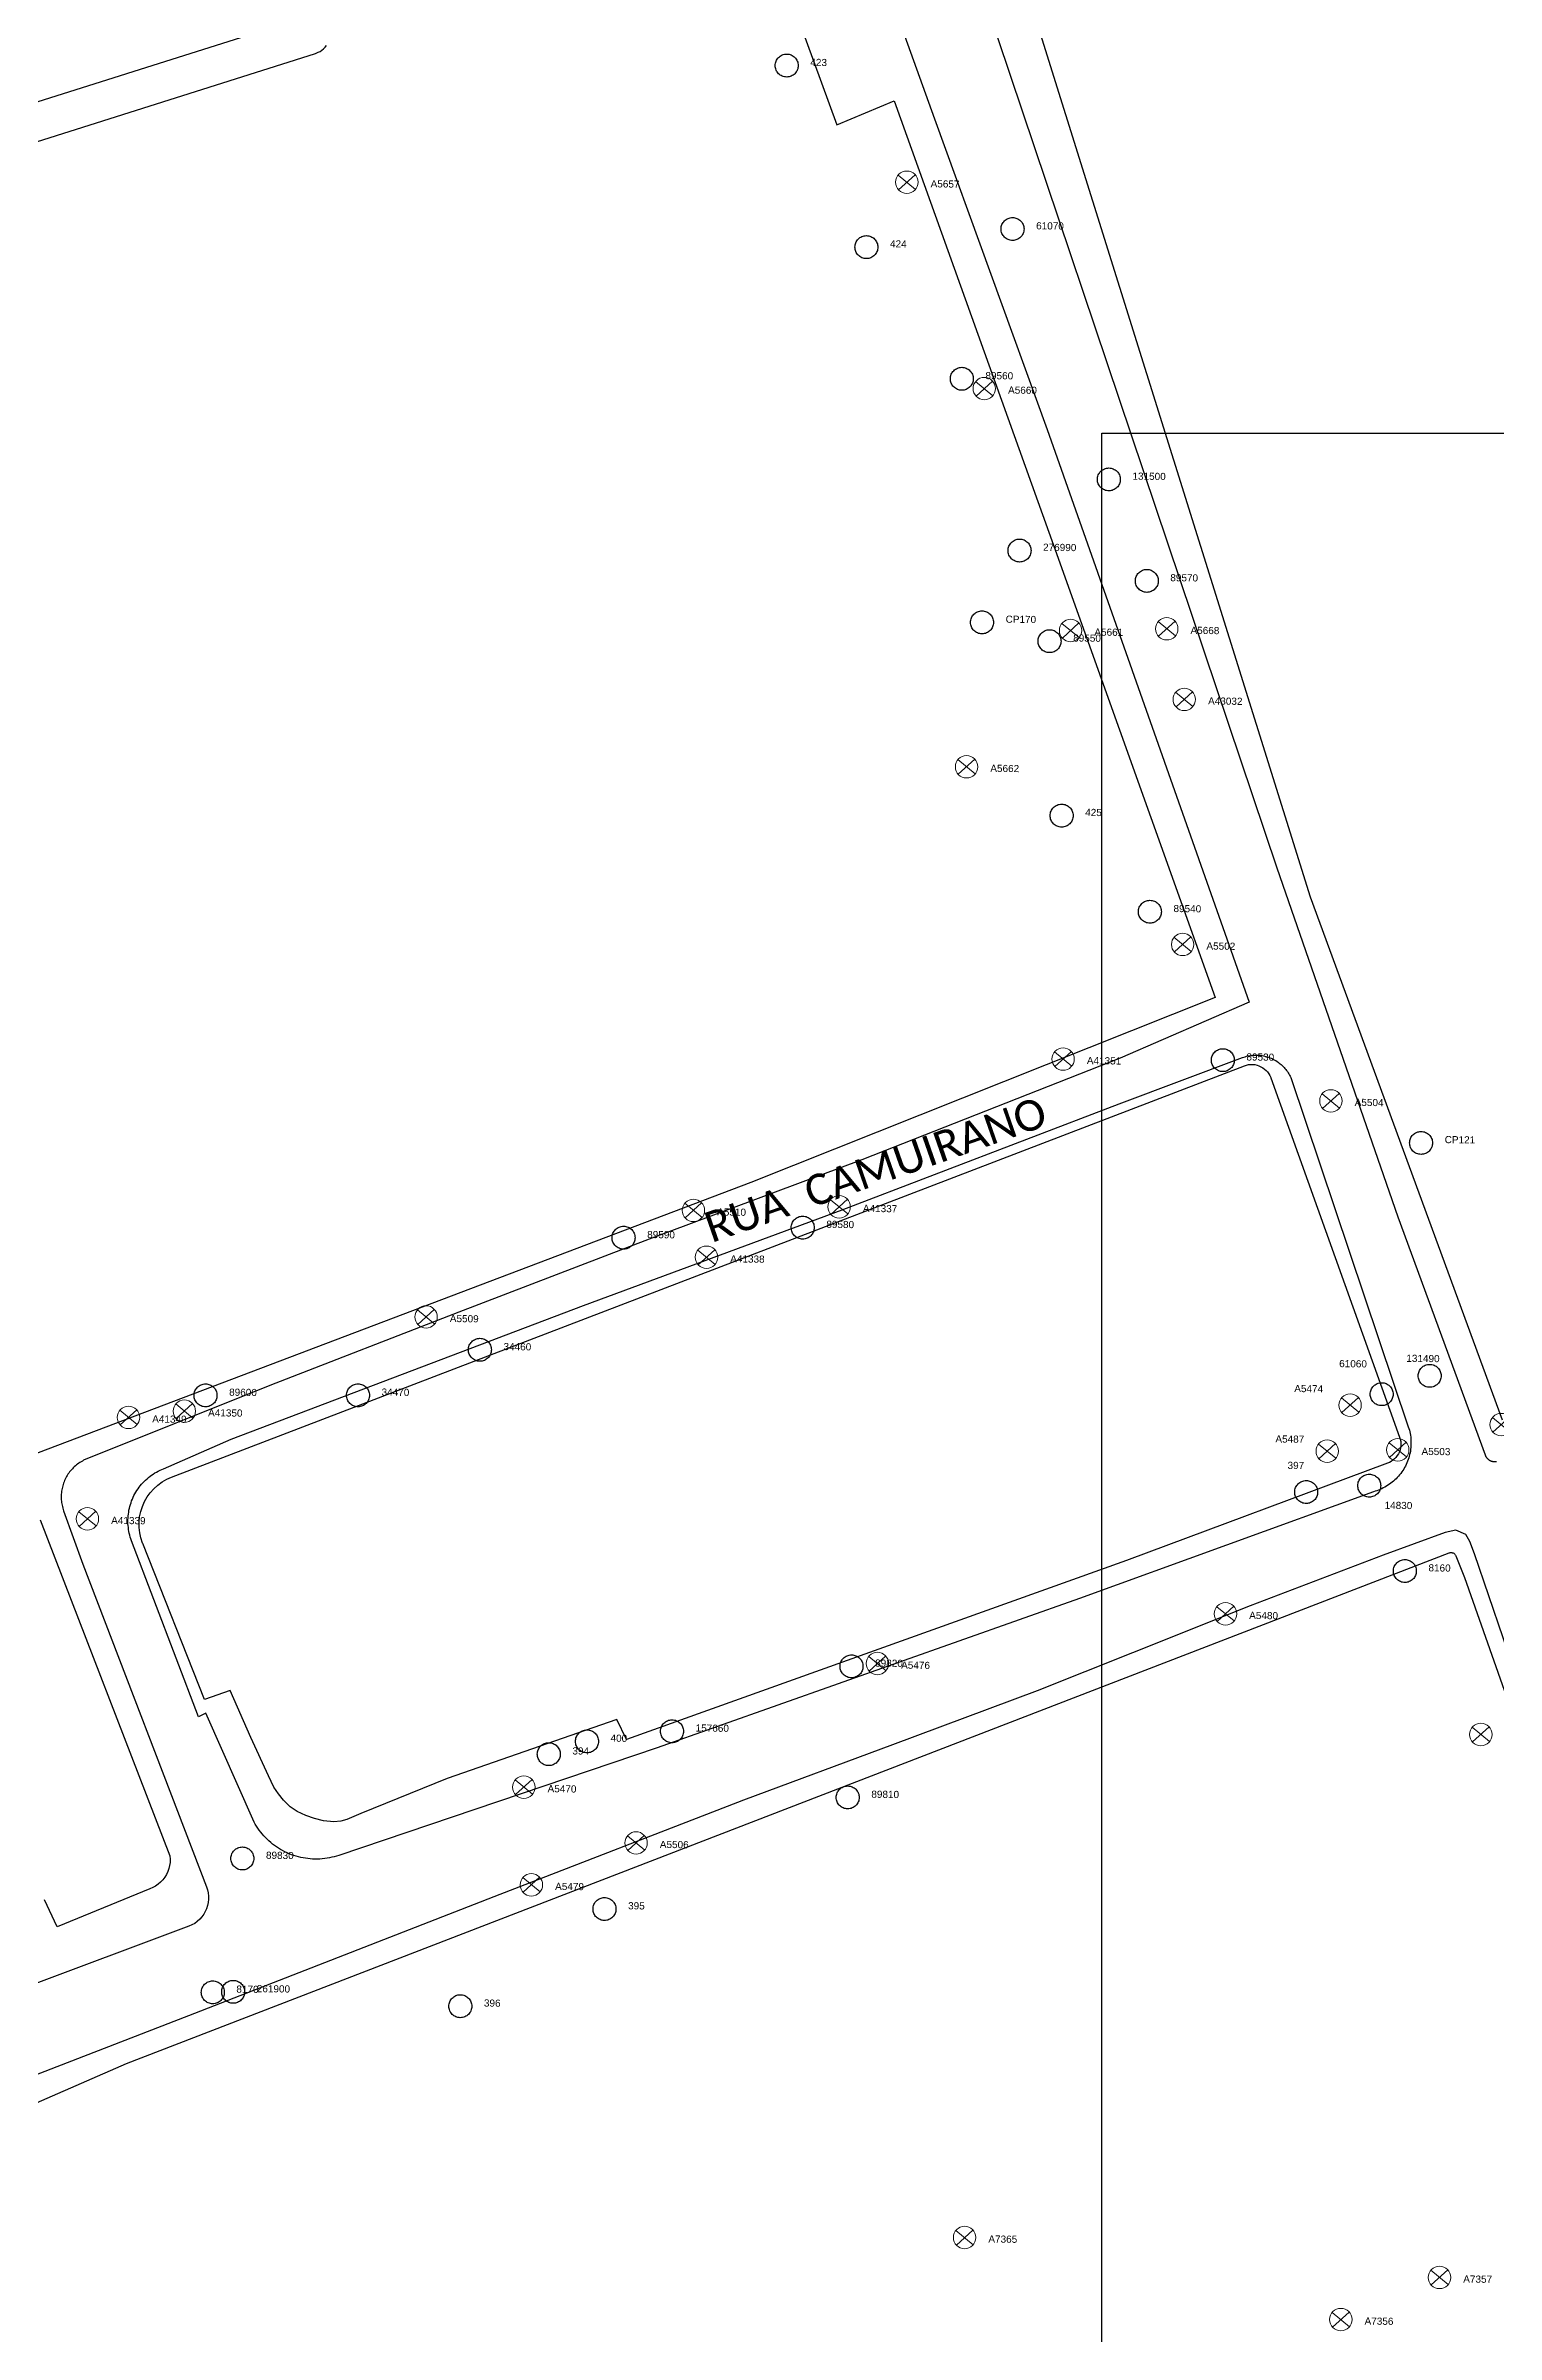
# Model space of a CAD drawing. Header units: millimetres. Extents: x 676447 to 689606, y 7455628 to 7463967.
# Drawn here: x 685183.3 to 685325.4, y 7460349.9 to 7460574.1 of the extents above; entities that cross this region are included whole.
import ezdxf

# ---------------------------------------------------------------- set-up
doc = ezdxf.new("R2010")
doc.units = ezdxf.units.MM
doc.header["$LTSCALE"] = 0.1
doc.header["$MEASUREMENT"] = 0
doc.linetypes.add('PHANTOM2', pattern=[1.25, 0.625, -0.125, 0.125, -0.125, 0.125, -0.125])
doc.layers.add('10.4-Postes', color=1, linetype='Continuous', lineweight=0)
for name, color, linetype in [('Caixas Subterrâneas', 5, 'Continuous'), ('LEGENDAS_INFRAESTRUTURAS', 7, 'Continuous'), ('MUB_MEIOFIO', 7, 'Continuous'), ('MUB_QUADRAS', 7, 'Continuous'), ('MUB_SEGMENTO', 7, 'Continuous'), ('NOS_DE_INFRAESTRUTURA', 7, 'Continuous')]:
    doc.layers.add(name, color=color, linetype=linetype)
doc.styles.add('Legend', font='calibri.ttf')
doc.styles.get("Standard").update_dxf_attribs({"font": 'arial.ttf'})

# ---------------------------------------------------------------- blocks, each defined once
blk = doc.blocks.new('MHMZ')
at = {"linetype": 'PHANTOM2'}
blk.add_circle((0, 0), 0.0000101, dxfattribs=at)
blk = doc.blocks.new('PTPT')
at = {"layer": '10.4-Postes', "color": 1, "linetype": 'PHANTOM2'}
for points in [[(-0.0000079, 0.0000104), (0.0000075, -0.000002)], [(0.000007, 0.0000109), (-0.0000074, -0.0000025)]]:
    blk.add_lwpolyline(points, dxfattribs=at)
at = {"layer": '10.4-Postes', "color": 1}
blk.add_circle((-0.0000002, 0.0000042), 0.00000987, dxfattribs=at)

msp = doc.modelspace()

# ---------------------------------------------------------------- linework, layer by layer
at = {"linetype": 'Continuous'}
msp.add_lwpolyline([(685960.65, 7460009.2), (685286.8, 7460009.2), (685286.8, 7460536.13), (685960.65, 7460536.13)], close=True, dxfattribs=at)
at = {"layer": 'MUB_MEIOFIO', "color": 253, "linetype": 'Continuous'}
for points in [[(685325.46, 7460435.33), (685325.42, 7460435.32), (685325.39, 7460435.32), (685325.35, 7460435.32), (685325.32, 7460435.32), (685325.28, 7460435.32), (685325.25, 7460435.32), (685325.22, 7460435.32), (685325.18, 7460435.33), (685325.15, 7460435.33), (685325.11, 7460435.34), (685325.08, 7460435.35), (685325.05, 7460435.36), (685325.01, 7460435.37), (685324.98, 7460435.38), (685324.95, 7460435.39), (685324.92, 7460435.41), (685324.88, 7460435.42), (685324.85, 7460435.44), (685324.82, 7460435.45), (685324.79, 7460435.47), (685324.76, 7460435.49), (685324.74, 7460435.51), (685324.71, 7460435.53), (685324.68, 7460435.55), (685324.66, 7460435.58), (685324.63, 7460435.6), (685324.61, 7460435.63), (685324.58, 7460435.65), (685324.56, 7460435.68), (685324.54, 7460435.7), (685324.52, 7460435.73), (685324.5, 7460435.76), (685324.48, 7460435.79), (685324.46, 7460435.82), (685324.44, 7460435.85), (685324.43, 7460435.88), (685324.41, 7460435.91), (685324.4, 7460435.94), (685324.39, 7460435.98), (685315.82, 7460459.3), (685303.99, 7460493.51), (685264.73, 7460610.13)], [(685258.37, 7460600.34), (685270.38, 7460566.93), (685281.44, 7460536.49), (685301.23, 7460480.37)], [(685127.5, 7460551.25), (685206.86, 7460576.31)], [(685301.23, 7460480.37), (685288.59, 7460474.9), (685263.26, 7460464.92), (685242.44, 7460457.16), (685223.77, 7460449.99), (685205.25, 7460442.82), (685187, 7460435.48), (685186.88, 7460435.41), (685186.76, 7460435.34), (685186.64, 7460435.27), (685186.52, 7460435.19), (685186.41, 7460435.11), (685186.3, 7460435.03), (685186.2, 7460434.94), (685186.09, 7460434.85), (685185.99, 7460434.75), (685185.9, 7460434.65), (685185.8, 7460434.55), (685185.71, 7460434.45), (685185.63, 7460434.34), (685185.55, 7460434.23), (685185.47, 7460434.11), (685185.39, 7460434), (685185.32, 7460433.88), (685185.26, 7460433.76), (685185.19, 7460433.63), (685185.14, 7460433.51), (685185.08, 7460433.38), (685185.04, 7460433.25), (685184.99, 7460433.12), (685184.95, 7460432.99), (685184.92, 7460432.85), (685184.89, 7460432.72), (685184.86, 7460432.58), (685184.84, 7460432.45), (685184.82, 7460432.31), (685184.81, 7460432.17), (685184.8, 7460432.03), (685184.8, 7460431.89), (685184.8, 7460431.76), (685184.81, 7460431.62), (685184.82, 7460431.48), (685184.84, 7460431.34), (685184.86, 7460431.21), (685184.89, 7460431.07), (685184.92, 7460430.94), (685184.95, 7460430.8), (685184.99, 7460430.67), (685185.04, 7460430.54), (685186.93, 7460425.3), (685199.06, 7460393.7), (685199.15, 7460393.41), (685199.22, 7460393.1), (685199.25, 7460392.79), (685199.25, 7460392.47), (685199.22, 7460392.16), (685199.15, 7460391.85), (685199.06, 7460391.55), (685198.93, 7460391.27), (685198.77, 7460391), (685198.59, 7460390.74), (685198.38, 7460390.51), (685198.14, 7460390.3), (685197.89, 7460390.11), (685197.62, 7460389.96), (685197.33, 7460389.83), (685197.31, 7460389.82), (685181, 7460383.72)], [(685201.46, 7460437.56), (685236, 7460450.64), (685261.35, 7460460.01), (685288.48, 7460470.41), (685300.59, 7460474.95), (685300.71, 7460474.99), (685300.84, 7460475.03), (685300.96, 7460475.07), (685301.09, 7460475.1), (685301.22, 7460475.12), (685301.35, 7460475.15), (685301.48, 7460475.16), (685301.61, 7460475.17), (685301.74, 7460475.18), (685301.87, 7460475.19), (685302, 7460475.19), (685302.13, 7460475.18), (685302.26, 7460475.17), (685302.39, 7460475.15), (685302.52, 7460475.14), (685302.65, 7460475.11), (685302.77, 7460475.08), (685302.9, 7460475.05), (685303.02, 7460475.01), (685303.15, 7460474.97), (685303.27, 7460474.93), (685303.39, 7460474.88), (685303.51, 7460474.82), (685303.63, 7460474.76), (685303.74, 7460474.7), (685303.85, 7460474.64), (685303.96, 7460474.57), (685304.07, 7460474.49), (685304.18, 7460474.41), (685304.28, 7460474.33), (685304.38, 7460474.25), (685304.47, 7460474.16), (685304.57, 7460474.07), (685304.66, 7460473.97), (685304.74, 7460473.88), (685304.82, 7460473.77), (685304.9, 7460473.67), (685304.98, 7460473.57), (685305.05, 7460473.46), (685305.12, 7460473.34), (685305.18, 7460473.23), (685305.24, 7460473.12), (685305.3, 7460473), (685316.83, 7460438.77), (685316.89, 7460438.6), (685316.93, 7460438.44), (685316.97, 7460438.27), (685317.01, 7460438.1), (685317.04, 7460437.93), (685317.06, 7460437.76), (685317.08, 7460437.59), (685317.09, 7460437.42), (685317.09, 7460437.25), (685317.09, 7460437.07), (685317.08, 7460436.9), (685317.07, 7460436.73), (685317.05, 7460436.56), (685317.03, 7460436.39), (685317, 7460436.22), (685316.96, 7460436.05), (685316.92, 7460435.88), (685316.87, 7460435.72), (685316.82, 7460435.56), (685316.76, 7460435.39), (685316.69, 7460435.24), (685316.62, 7460435.08), (685316.55, 7460434.92), (685316.46, 7460434.77), (685316.38, 7460434.62), (685316.29, 7460434.48), (685316.19, 7460434.34), (685316.09, 7460434.2), (685315.98, 7460434.06), (685315.87, 7460433.93), (685315.75, 7460433.8), (685315.63, 7460433.68), (685315.51, 7460433.56), (685315.38, 7460433.44), (685315.25, 7460433.33), (685315.11, 7460433.23), (685314.97, 7460433.13), (685314.83, 7460433.03), (685314.69, 7460432.94), (685314.54, 7460432.85), (685314.38, 7460432.77), (685314.23, 7460432.7), (685314.07, 7460432.63), (685313.91, 7460432.56), (685313.75, 7460432.5), (685313.59, 7460432.45), (685313.42, 7460432.4), (685284.59, 7460421.94), (685243.2, 7460407.3), (685212.01, 7460396.77), (685211.78, 7460396.7), (685211.55, 7460396.63), (685211.33, 7460396.58), (685211.09, 7460396.53), (685210.86, 7460396.49), (685210.63, 7460396.46), (685210.39, 7460396.43), (685210.16, 7460396.41), (685209.92, 7460396.41), (685209.68, 7460396.41), (685209.45, 7460396.41), (685209.21, 7460396.43), (685208.98, 7460396.45), (685208.74, 7460396.49), (685208.51, 7460396.53), (685208.28, 7460396.57), (685208.05, 7460396.63), (685207.82, 7460396.69), (685207.6, 7460396.77), (685207.37, 7460396.84), (685207.15, 7460396.93), (685206.94, 7460397.03), (685206.72, 7460397.13), (685206.51, 7460397.24), (685206.31, 7460397.35), (685206.11, 7460397.47), (685205.91, 7460397.6), (685205.72, 7460397.74), (685205.53, 7460397.88), (685205.34, 7460398.03), (685205.17, 7460398.19), (685204.99, 7460398.35), (685204.83, 7460398.52), (685204.67, 7460398.69), (685204.51, 7460398.87), (685204.36, 7460399.05), (685204.22, 7460399.24), (685204.08, 7460399.43), (685203.95, 7460399.63), (685203.83, 7460399.83), (685203.72, 7460400.04), (685198.97, 7460410.69), (685198.26, 7460410.36), (685191.7, 7460427.6), (685191.64, 7460427.78), (685191.58, 7460427.96), (685191.53, 7460428.15), (685191.48, 7460428.33), (685191.45, 7460428.52), (685191.41, 7460428.71), (685191.39, 7460428.89), (685191.37, 7460429.08), (685191.35, 7460429.27), (685191.35, 7460429.46), (685191.35, 7460429.65), (685191.36, 7460429.84), (685191.37, 7460430.03), (685191.39, 7460430.22), (685191.42, 7460430.41), (685191.45, 7460430.6), (685191.49, 7460430.79), (685191.53, 7460430.97), (685191.59, 7460431.15), (685191.65, 7460431.33), (685191.71, 7460431.51), (685191.78, 7460431.69), (685191.86, 7460431.86), (685191.94, 7460432.03), (685192.03, 7460432.2), (685192.13, 7460432.37), (685192.23, 7460432.53), (685192.34, 7460432.69), (685192.45, 7460432.84), (685192.56, 7460432.99), (685192.69, 7460433.14), (685192.81, 7460433.28), (685192.95, 7460433.42), (685193.08, 7460433.55), (685193.22, 7460433.68), (685193.37, 7460433.8), (685193.52, 7460433.92), (685193.67, 7460434.03), (685193.83, 7460434.13), (685193.99, 7460434.24), (685194.16, 7460434.33), (685194.32, 7460434.42), (685194.49, 7460434.5), (685194.67, 7460434.58), (685194.84, 7460434.65), (685201.46, 7460437.56)], [(685327.53, 7460413.97), (685323.31, 7460426.31), (685322.87, 7460427.53), (685322.48, 7460428.21), (685321.47, 7460428.63), (685320.43, 7460428.42), (685314.38, 7460426.19), (685301.33, 7460421.22), (685289.8, 7460416.62), (685280.44, 7460412.9), (685266.27, 7460407.59), (685251.69, 7460402.18), (685227.21, 7460392.72), (685197.86, 7460381.29), (685161.85, 7460367.34), (685118.93, 7460349.92), (685091.58, 7460337.93)]]:
    msp.add_lwpolyline(points, dxfattribs=at)
at = {"layer": 'MUB_MEIOFIO', "linetype": 'Continuous'}
for points in [[(685325.46, 7460435.33), (685325.42, 7460435.32), (685325.39, 7460435.32), (685325.35, 7460435.32), (685325.32, 7460435.32), (685325.28, 7460435.32), (685325.25, 7460435.32), (685325.22, 7460435.32), (685325.18, 7460435.33), (685325.15, 7460435.33), (685325.11, 7460435.34), (685325.08, 7460435.35), (685325.05, 7460435.36), (685325.01, 7460435.37), (685324.98, 7460435.38), (685324.95, 7460435.39), (685324.92, 7460435.41), (685324.88, 7460435.42), (685324.85, 7460435.44), (685324.82, 7460435.45), (685324.79, 7460435.47), (685324.76, 7460435.49), (685324.74, 7460435.51), (685324.71, 7460435.53), (685324.68, 7460435.55), (685324.66, 7460435.58), (685324.63, 7460435.6), (685324.61, 7460435.63), (685324.58, 7460435.65), (685324.56, 7460435.68), (685324.54, 7460435.7), (685324.52, 7460435.73), (685324.5, 7460435.76), (685324.48, 7460435.79), (685324.46, 7460435.82), (685324.44, 7460435.85), (685324.43, 7460435.88), (685324.41, 7460435.91), (685324.4, 7460435.94), (685324.39, 7460435.98), (685315.82, 7460459.3), (685303.99, 7460493.51), (685264.73, 7460610.13)], [(685258.37, 7460600.34), (685270.38, 7460566.93), (685281.44, 7460536.49), (685301.23, 7460480.37)], [(685127.5, 7460551.25), (685206.86, 7460576.31)], [(685301.23, 7460480.37), (685288.59, 7460474.9), (685263.26, 7460464.92), (685242.44, 7460457.16), (685223.77, 7460449.99), (685205.25, 7460442.82), (685187, 7460435.48), (685186.88, 7460435.41), (685186.76, 7460435.34), (685186.64, 7460435.27), (685186.52, 7460435.19), (685186.41, 7460435.11), (685186.3, 7460435.03), (685186.2, 7460434.94), (685186.09, 7460434.85), (685185.99, 7460434.75), (685185.9, 7460434.65), (685185.8, 7460434.55), (685185.71, 7460434.45), (685185.63, 7460434.34), (685185.55, 7460434.23), (685185.47, 7460434.11), (685185.39, 7460434), (685185.32, 7460433.88), (685185.26, 7460433.76), (685185.19, 7460433.63), (685185.14, 7460433.51), (685185.08, 7460433.38), (685185.04, 7460433.25), (685184.99, 7460433.12), (685184.95, 7460432.99), (685184.92, 7460432.85), (685184.89, 7460432.72), (685184.86, 7460432.58), (685184.84, 7460432.45), (685184.82, 7460432.31), (685184.81, 7460432.17), (685184.8, 7460432.03), (685184.8, 7460431.89), (685184.8, 7460431.76), (685184.81, 7460431.62), (685184.82, 7460431.48), (685184.84, 7460431.34), (685184.86, 7460431.21), (685184.89, 7460431.07), (685184.92, 7460430.94), (685184.95, 7460430.8), (685184.99, 7460430.67), (685185.04, 7460430.54), (685186.93, 7460425.3), (685199.06, 7460393.7), (685199.15, 7460393.41), (685199.22, 7460393.1), (685199.25, 7460392.79), (685199.25, 7460392.47), (685199.22, 7460392.16), (685199.15, 7460391.85), (685199.06, 7460391.55), (685198.93, 7460391.27), (685198.77, 7460391), (685198.59, 7460390.74), (685198.38, 7460390.51), (685198.14, 7460390.3), (685197.89, 7460390.11), (685197.62, 7460389.96), (685197.33, 7460389.83), (685197.31, 7460389.82), (685181, 7460383.72)], [(685201.46, 7460437.56), (685236, 7460450.64), (685261.35, 7460460.01), (685288.48, 7460470.41), (685300.59, 7460474.95), (685300.71, 7460474.99), (685300.84, 7460475.03), (685300.96, 7460475.07), (685301.09, 7460475.1), (685301.22, 7460475.12), (685301.35, 7460475.15), (685301.48, 7460475.16), (685301.61, 7460475.17), (685301.74, 7460475.18), (685301.87, 7460475.19), (685302, 7460475.19), (685302.13, 7460475.18), (685302.26, 7460475.17), (685302.39, 7460475.15), (685302.52, 7460475.14), (685302.65, 7460475.11), (685302.77, 7460475.08), (685302.9, 7460475.05), (685303.02, 7460475.01), (685303.15, 7460474.97), (685303.27, 7460474.93), (685303.39, 7460474.88), (685303.51, 7460474.82), (685303.63, 7460474.76), (685303.74, 7460474.7), (685303.85, 7460474.64), (685303.96, 7460474.57), (685304.07, 7460474.49), (685304.18, 7460474.41), (685304.28, 7460474.33), (685304.38, 7460474.25), (685304.47, 7460474.16), (685304.57, 7460474.07), (685304.66, 7460473.97), (685304.74, 7460473.88), (685304.82, 7460473.77), (685304.9, 7460473.67), (685304.98, 7460473.57), (685305.05, 7460473.46), (685305.12, 7460473.34), (685305.18, 7460473.23), (685305.24, 7460473.12), (685305.3, 7460473), (685316.83, 7460438.77), (685316.89, 7460438.6), (685316.93, 7460438.44), (685316.97, 7460438.27), (685317.01, 7460438.1), (685317.04, 7460437.93), (685317.06, 7460437.76), (685317.08, 7460437.59), (685317.09, 7460437.42), (685317.09, 7460437.25), (685317.09, 7460437.07), (685317.08, 7460436.9), (685317.07, 7460436.73), (685317.05, 7460436.56), (685317.03, 7460436.39), (685317, 7460436.22), (685316.96, 7460436.05), (685316.92, 7460435.88), (685316.87, 7460435.72), (685316.82, 7460435.56), (685316.76, 7460435.39), (685316.69, 7460435.24), (685316.62, 7460435.08), (685316.55, 7460434.92), (685316.46, 7460434.77), (685316.38, 7460434.62), (685316.29, 7460434.48), (685316.19, 7460434.34), (685316.09, 7460434.2), (685315.98, 7460434.06), (685315.87, 7460433.93), (685315.75, 7460433.8), (685315.63, 7460433.68), (685315.51, 7460433.56), (685315.38, 7460433.44), (685315.25, 7460433.33), (685315.11, 7460433.23), (685314.97, 7460433.13), (685314.83, 7460433.03), (685314.69, 7460432.94), (685314.54, 7460432.85), (685314.38, 7460432.77), (685314.23, 7460432.7), (685314.07, 7460432.63), (685313.91, 7460432.56), (685313.75, 7460432.5), (685313.59, 7460432.45), (685313.42, 7460432.4), (685284.59, 7460421.94), (685243.2, 7460407.3), (685212.01, 7460396.77), (685211.78, 7460396.7), (685211.55, 7460396.63), (685211.33, 7460396.58), (685211.09, 7460396.53), (685210.86, 7460396.49), (685210.63, 7460396.46), (685210.39, 7460396.43), (685210.16, 7460396.41), (685209.92, 7460396.41), (685209.68, 7460396.41), (685209.45, 7460396.41), (685209.21, 7460396.43), (685208.98, 7460396.45), (685208.74, 7460396.49), (685208.51, 7460396.53), (685208.28, 7460396.57), (685208.05, 7460396.63), (685207.82, 7460396.69), (685207.6, 7460396.77), (685207.37, 7460396.84), (685207.15, 7460396.93), (685206.94, 7460397.03), (685206.72, 7460397.13), (685206.51, 7460397.24), (685206.31, 7460397.35), (685206.11, 7460397.47), (685205.91, 7460397.6), (685205.72, 7460397.74), (685205.53, 7460397.88), (685205.34, 7460398.03), (685205.17, 7460398.19), (685204.99, 7460398.35), (685204.83, 7460398.52), (685204.67, 7460398.69), (685204.51, 7460398.87), (685204.36, 7460399.05), (685204.22, 7460399.24), (685204.08, 7460399.43), (685203.95, 7460399.63), (685203.83, 7460399.83), (685203.72, 7460400.04), (685198.97, 7460410.69), (685198.26, 7460410.36), (685191.7, 7460427.6), (685191.64, 7460427.78), (685191.58, 7460427.96), (685191.53, 7460428.15), (685191.48, 7460428.33), (685191.45, 7460428.52), (685191.41, 7460428.71), (685191.39, 7460428.89), (685191.37, 7460429.08), (685191.35, 7460429.27), (685191.35, 7460429.46), (685191.35, 7460429.65), (685191.36, 7460429.84), (685191.37, 7460430.03), (685191.39, 7460430.22), (685191.42, 7460430.41), (685191.45, 7460430.6), (685191.49, 7460430.79), (685191.53, 7460430.97), (685191.59, 7460431.15), (685191.65, 7460431.33), (685191.71, 7460431.51), (685191.78, 7460431.69), (685191.86, 7460431.86), (685191.94, 7460432.03), (685192.03, 7460432.2), (685192.13, 7460432.37), (685192.23, 7460432.53), (685192.34, 7460432.69), (685192.45, 7460432.84), (685192.56, 7460432.99), (685192.69, 7460433.14), (685192.81, 7460433.28), (685192.95, 7460433.42), (685193.08, 7460433.55), (685193.22, 7460433.68), (685193.37, 7460433.8), (685193.52, 7460433.92), (685193.67, 7460434.03), (685193.83, 7460434.13), (685193.99, 7460434.24), (685194.16, 7460434.33), (685194.32, 7460434.42), (685194.49, 7460434.5), (685194.67, 7460434.58), (685194.84, 7460434.65), (685201.46, 7460437.56)], [(685327.53, 7460413.97), (685323.31, 7460426.31), (685322.87, 7460427.53), (685322.48, 7460428.21), (685321.47, 7460428.63), (685320.43, 7460428.42), (685314.38, 7460426.19), (685301.33, 7460421.22), (685289.8, 7460416.62), (685280.44, 7460412.9), (685266.27, 7460407.59), (685251.69, 7460402.18), (685227.21, 7460392.72), (685197.86, 7460381.29), (685161.85, 7460367.34), (685118.93, 7460349.92), (685091.58, 7460337.93)]]:
    msp.add_lwpolyline(points, dxfattribs=at)
at = {"layer": 'MUB_QUADRAS', "linetype": 'Continuous'}
for points in [[(685326.05, 7460439.4), (685307.24, 7460490.66), (685269.86, 7460610.16), (685258.38, 7460645.06), (685256.42, 7460650.73)], [(685234.67, 7460638.02), (685260.81, 7460566.33), (685266.45, 7460568.68), (685282.23, 7460524.68), (685297.91, 7460480.82), (685252.39, 7460462.71), (685165.47, 7460429.75)], [(685125.69, 7460546.75), (685209.72, 7460573.33), (685209.8, 7460573.36), (685210, 7460573.44), (685210.18, 7460573.53), (685210.35, 7460573.65), (685210.51, 7460573.79), (685210.66, 7460573.94), (685210.79, 7460574.1)], [(685222.63, 7460404.31), (685214.18, 7460400.88), (685212.81, 7460400.3), (685212.2, 7460400.12), (685211.51, 7460400.06), (685210.52, 7460400.15), (685209.63, 7460400.37), (685208.77, 7460400.68), (685207.94, 7460401.08), (685207.24, 7460401.54), (685206.58, 7460402.17), (685206.11, 7460402.8), (685205.64, 7460403.47), (685205.11, 7460404.55), (685203.38, 7460408.32), (685201.37, 7460412.93), (685198.84, 7460412.06), (685192.79, 7460427.34), (685192.77, 7460427.37), (685192.61, 7460427.87), (685192.5, 7460428.38), (685192.44, 7460428.9), (685192.44, 7460429.42), (685192.49, 7460429.94), (685192.6, 7460430.46), (685192.76, 7460430.96), (685192.97, 7460431.43), (685193.23, 7460431.89), (685193.54, 7460432.31), (685193.89, 7460432.7), (685194.27, 7460433.05), (685194.7, 7460433.36), (685195.15, 7460433.63), (685195.63, 7460433.84), (685254.5, 7460456.41), (685300.76, 7460474.14), (685300.96, 7460474.2), (685301.17, 7460474.25), (685301.37, 7460474.27), (685301.58, 7460474.27), (685301.79, 7460474.25), (685302, 7460474.2), (685302.19, 7460474.14), (685302.39, 7460474.05), (685302.57, 7460473.95), (685302.74, 7460473.82), (685302.89, 7460473.68), (685303.03, 7460473.53), (685303.15, 7460473.36), (685303.26, 7460473.18), (685303.34, 7460472.99), (685303.36, 7460472.95), (685315.98, 7460437.74), (685316.04, 7460437.54), (685316.08, 7460437.33), (685316.1, 7460437.12), (685316.09, 7460436.92), (685316.07, 7460436.71), (685316.02, 7460436.5), (685315.95, 7460436.31), (685315.86, 7460436.12), (685315.75, 7460435.94), (685315.62, 7460435.77), (685315.48, 7460435.62), (685315.32, 7460435.48), (685315.15, 7460435.36), (685314.97, 7460435.26), (685314.79, 7460435.19), (685289.22, 7460425.68), (685240.22, 7460408.14), (685239.27, 7460410.09), (685222.63, 7460404.31)], [(685182.74, 7460429.64), (685195.45, 7460396.72), (685195.48, 7460396.41), (685195.47, 7460396.09), (685195.43, 7460395.78), (685195.35, 7460395.48), (685195.25, 7460395.18), (685195.11, 7460394.9), (685194.95, 7460394.63), (685194.76, 7460394.38), (685194.54, 7460394.15), (685194.3, 7460393.95), (685194.05, 7460393.77), (685193.77, 7460393.62), (685193.48, 7460393.5), (685184.42, 7460389.76), (685183.17, 7460392.42)], [(685093.66, 7460334.08), (685138.54, 7460353.4), (685191.2, 7460376.39), (685285.88, 7460412.92), (685320.83, 7460426.41), (685320.87, 7460426.43), (685320.92, 7460426.44), (685320.98, 7460426.45), (685321.03, 7460426.45), (685321.08, 7460426.44), (685321.13, 7460426.43), (685321.18, 7460426.42), (685321.23, 7460426.4), (685321.28, 7460426.37), (685321.32, 7460426.34), (685321.36, 7460426.31), (685321.39, 7460426.27), (685321.43, 7460426.23), (685321.45, 7460426.18), (685321.47, 7460426.13), (685322.34, 7460423.99), (685335.26, 7460387.27)]]:
    msp.add_lwpolyline(points, dxfattribs=at)

# ---------------------------------------------------------------- block references
at = {"layer": 'Caixas Subterrâneas', "color": 40}
for p, xscale, yscale, zscale, rotation in [((685255.91, 7460572.14), 111319.4907932736, 111319.4907932736, 111319.4907932736, 359.2951784705095), ((685263.72, 7460554.35), 111319.4907932735, 111319.4907932735, 111319.4907932735, 359.2951432718265), ((685278.04, 7460556.13), 111319.4907932735, 111319.4907932735, 111319.4907932735, 359.2950893795424), ((685273.07, 7460541.45), 111319.4907932736, 111319.4907932736, 111319.4907932736, 359.2951037505127), ((685287.48, 7460531.59), 111319.4907932736, 111319.4907932736, 111319.4907932736, 359.2950459151281), ((685278.73, 7460524.62), 111319.4907932736, 111319.4907932736, 111319.4907932736, 359.2950770385745), ((685291.2, 7460521.65), 111319.4907932736, 111319.4907932736, 111319.4907932736, 359.2950287065684), ((685275.05, 7460517.58), 111319.4907932735, 111319.4907932735, 111319.4907932735, 359.2950888305249), ((685281.67, 7460515.74), 111319.4907932736, 111319.4907932736, 111319.4907932736, 359.2950630798659), ((685282.85, 7460498.65), 111319.4907932736, 111319.4907932736, 111319.4907932736, 359.2950533334891), ((685291.5, 7460489.23), 111319.4907932736, 111319.4907932736, 111319.4907932736, 359.2950175184102), ((685298.65, 7460474.69), 111319.4907932736, 111319.4907932736, 111319.4907932736, 359.2949858500487), ((685318.08, 7460466.58), 111319.4907932735, 111319.4907932735, 111319.4907932735, 359.2949094585442), ((685257.48, 7460458.28), 111319.4907932736, 111319.4907932736, 111319.4907932736, 359.2951373274435), ((685239.92, 7460457.29), 111319.4907932735, 111319.4907932735, 111319.4907932735, 359.2952037569308), ((685225.84, 7460446.31), 111319.4907932736, 111319.4907932736, 111319.4907932736, 359.2952539034744), ((685318.92, 7460443.76), 111319.4907932736, 111319.4907932736, 111319.4907932736, 359.294899196451), ((685198.95, 7460441.84), 111319.4907932736, 111319.4907932736, 111319.4907932736, 359.2953547698337), ((685213.89, 7460441.85), 111319.4907932736, 111319.4907932736, 111319.4907932736, 359.2952979700158), ((685314.22, 7460441.96), 111319.4907932736, 111319.4907932736, 111319.4907932736, 359.2949165362594), ((685306.82, 7460432.37), 111319.4907932735, 111319.4907932735, 111319.4907932735, 359.2949417113721), ((685313, 7460433), 111319.4907932736, 111319.4907932736, 111319.4907932736, 359.2949183886332), ((685316.49, 7460424.63), 111319.4907932735, 111319.4907932735, 111319.4907932735, 359.2949025460366), ((685262.26, 7460415.29), 111319.4907932736, 111319.4907932736, 111319.4907932736, 359.2951058604), ((685244.67, 7460408.93), 111319.4907932736, 111319.4907932736, 111319.4907932736, 359.2951707726084), ((685232.59, 7460406.69), 111319.4907932736, 111319.4907932736, 111319.4907932736, 359.2952159972677), ((685236.33, 7460407.94), 111319.4907932735, 111319.4907932735, 111319.4907932735, 359.2952021889579), ((685261.89, 7460402.45), 111319.4907932736, 111319.4907932736, 111319.4907932736, 359.2951033007582), ((685202.56, 7460396.47), 111319.4907932736, 111319.4907932736, 111319.4907932736, 359.2953270468202), ((685238.05, 7460391.51), 111319.4907932736, 111319.4907932736, 111319.4907932736, 359.2951905537092), ((685199.66, 7460383.35), 111319.4907932735, 111319.4907932735, 111319.4907932735, 359.2953340052262), ((685201.66, 7460383.4), 111319.4907932736, 111319.4907932736, 111319.4907932736, 359.2953264291053), ((685223.92, 7460381.99), 111319.4907932736, 111319.4907932736, 111319.4907932736, 359.2952413293712)]:
    msp.add_blockref('MHMZ', p, dxfattribs=dict(at, xscale=xscale, yscale=yscale, zscale=zscale, rotation=rotation))
at = {"layer": 'NOS_DE_INFRAESTRUTURA', "color": 1}
for p, xscale, yscale, zscale, rotation in [((685267.7, 7460560.24), 111319.4907932736, 111319.4907932736, 111319.4907932736, 359.2951299757472), ((685275.29, 7460540.02), 111319.4907932736, 111319.4907932736, 111319.4907932736, 359.2950948772652), ((685283.75, 7460516.32), 111319.4907932735, 111319.4907932735, 111319.4907932735, 359.2950553572002), ((685293.17, 7460516.49), 111319.4907932736, 111319.4907932736, 111319.4907932736, 359.2950195960556), ((685294.89, 7460509.57), 111319.4907932735, 111319.4907932735, 111319.4907932735, 359.2950109133711), ((685273.55, 7460502.97), 111319.4907932736, 111319.4907932736, 111319.4907932736, 359.2950900276659), ((685294.73, 7460485.56), 111319.4907932736, 111319.4907932736, 111319.4907932736, 359.2950041272836), ((685283.01, 7460474.33), 111319.4907932736, 111319.4907932736, 111319.4907932736, 359.2950451844934), ((685309.26, 7460470.23), 111319.4907932736, 111319.4907932736, 111319.4907932736, 359.2949441377683), ((685261.06, 7460459.85), 111319.4907932736, 111319.4907932736, 111319.4907932736, 359.2951241850006), ((685246.78, 7460459.5), 111319.4907932736, 111319.4907932736, 111319.4907932736, 359.2951783774992), ((685248.06, 7460454.91), 111319.4907932736, 111319.4907932736, 111319.4907932736, 359.2951720912858), ((685220.58, 7460449.06), 111319.4907932736, 111319.4907932736, 111319.4907932736, 359.2952747729306), ((685196.89, 7460439.83), 111319.4907932736, 111319.4907932736, 111319.4907932736, 359.2953619775766), ((685311.14, 7460440.42), 111319.4907932735, 111319.4907932735, 111319.4907932735, 359.2949277739275), ((685191.42, 7460439.22), 111319.4907932735, 111319.4907932735, 111319.4907932735, 359.2953826182904), ((685325.94, 7460438.51), 111319.4907932735, 111319.4907932735, 111319.4907932735, 359.2948709089734), ((685308.9, 7460435.91), 111319.4907932736, 111319.4907932736, 111319.4907932736, 359.2949348777603), ((685315.81, 7460436.04), 111319.4907932736, 111319.4907932736, 111319.4907932736, 359.2949086610791), ((685187.39, 7460429.28), 111319.4907932736, 111319.4907932736, 111319.4907932736, 359.2953948602524), ((685298.93, 7460419.97), 111319.4907932735, 111319.4907932735, 111319.4907932735, 359.2949678822795), ((685264.81, 7460415.1), 111319.4907932735, 111319.4907932735, 111319.4907932735, 359.2950961098518), ((685323.95, 7460408.15), 111319.4907932736, 111319.4907932736, 111319.4907932736, 359.2948690856322), ((685230.16, 7460402.99), 111319.4907932735, 111319.4907932735, 111319.4907932735, 359.2952240928138), ((685241.16, 7460397.52), 111319.4907932736, 111319.4907932736, 111319.4907932736, 359.2951805783107), ((685230.9, 7460393.42), 111319.4907932735, 111319.4907932735, 111319.4907932735, 359.2952183364319), ((685273.36, 7460358.86), 111319.4907932735, 111319.4907932735, 111319.4907932735, 359.2950462007295), ((685319.9, 7460354.95), 111319.4907932736, 111319.4907932736, 111319.4907932736, 359.2948680104564), ((685310.23, 7460350.82), 111319.4907932736, 111319.4907932736, 111319.4907932736, 359.2949035111646)]:
    msp.add_blockref('PTPT', p, dxfattribs=dict(at, xscale=xscale, yscale=yscale, zscale=zscale, rotation=rotation))

# ---------------------------------------------------------------- texts
at = {"layer": 'LEGENDAS_INFRAESTRUTURAS', "color": 5}
for s, rotation, p in [('423', 359.2952, (685258.22, 7460572.11)), ('61070', 359.2951, (685280.35, 7460556.1)), ('424', 359.2951, (685266.03, 7460554.33)), ('89560', 359.2951, (685275.38, 7460541.42)), ('131500', 359.295, (685289.79, 7460531.57)), ('276990', 359.2951, (685281.03, 7460524.6)), ('89570', 359.295, (685293.5, 7460521.62)), ('CP170', 359.2951, (685277.36, 7460517.55)), ('89550', 359.2951, (685283.98, 7460515.71)), ('425', 359.295, (685285.16, 7460498.62)), ('89540', 359.295, (685293.81, 7460489.2)), ('89530', 359.295, (685300.96, 7460474.66)), ('CP121', 359.2949, (685320.39, 7460466.56)), ('89590', 359.2952, (685242.23, 7460457.26)), ('89580', 359.2951, (685259.79, 7460458.26)), ('34460', 359.2952, (685228.15, 7460446.28)), ('131490', 359.2949, (685316.63, 7460445.13)), ('61060', 359.2949, (685310.05, 7460444.61)), ('89600', 359.2953, (685201.26, 7460441.81)), ('34470', 359.2953, (685216.2, 7460441.82)), ('397', 359.2949, (685304.99, 7460434.64)), ('14830', 359.2949, (685314.5, 7460430.73)), ('8160', 359.2949, (685318.8, 7460424.6)), ('89820', 359.2951, (685264.57, 7460415.27)), ('400', 359.2952, (685238.64, 7460407.91)), ('157660', 359.2952, (685246.98, 7460408.91)), ('394', 359.2952, (685234.9, 7460406.66)), ('89810', 359.2951, (685264.2, 7460402.42)), ('89830', 359.2953, (685204.87, 7460396.44)), ('395', 359.2952, (685240.36, 7460391.49)), ('8170', 359.2953, (685201.97, 7460383.32)), ('261900', 359.2953, (685203.97, 7460383.37)), ('396', 359.2952, (685226.23, 7460381.96))]:
    msp.add_text(s, height=0.7, rotation=rotation, dxfattribs=at).set_placement(p)
at = {"layer": 'LEGENDAS_INFRAESTRUTURAS', "color": 1}
for s, rotation, p in [('A5657', 359.2951, (685270.01, 7460560.21)), ('A5660', 359.2951, (685277.6, 7460540)), ('A5661', 359.295, (685286.06, 7460516.29)), ('A5668', 359.295, (685295.48, 7460516.46)), ('A43032', 359.295, (685297.2, 7460509.54)), ('A5662', 359.2951, (685275.86, 7460502.94)), ('A5502', 359.295, (685297.04, 7460485.53)), ('A41351', 359.295, (685285.32, 7460474.3)), ('A5504', 359.2949, (685311.57, 7460470.21)), ('A5510', 359.2952, (685249.09, 7460459.47)), ('A41337', 359.2951, (685263.37, 7460459.82)), ('A41338', 359.2952, (685250.37, 7460454.88)), ('A5509', 359.2953, (685222.89, 7460449.03)), ('A5474', 359.2949, (685305.65, 7460442.17)), ('A41349', 359.2954, (685193.72, 7460439.19)), ('A41350', 359.2954, (685199.2, 7460439.8)), ('A5487', 359.295, (685303.8, 7460437.23)), ('A5503', 359.2949, (685318.12, 7460436.01)), ('A41339', 359.2954, (685189.7, 7460429.25)), ('A5480', 359.295, (685301.23, 7460419.94)), ('A5476', 359.2951, (685267.12, 7460415.07)), ('A5470', 359.2952, (685232.47, 7460402.96)), ('A5506', 359.2952, (685243.47, 7460397.5)), ('A5479', 359.2952, (685233.21, 7460393.39)), ('A7365', 359.295, (685275.67, 7460358.84)), ('A7357', 359.2949, (685322.21, 7460354.92)), ('A7356', 359.2949, (685312.54, 7460350.8))]:
    msp.add_text(s, height=0.7, rotation=rotation, dxfattribs=at).set_placement(p)
at = {"layer": 'MUB_SEGMENTO', "color": 253, "style": 'Legend'}
msp.add_text('RUA  CAMUIRANO', height=3, rotation=19.2791, dxfattribs=at).set_placement((685248.54, 7460456.77))

doc.saveas('drawing.dxf')
